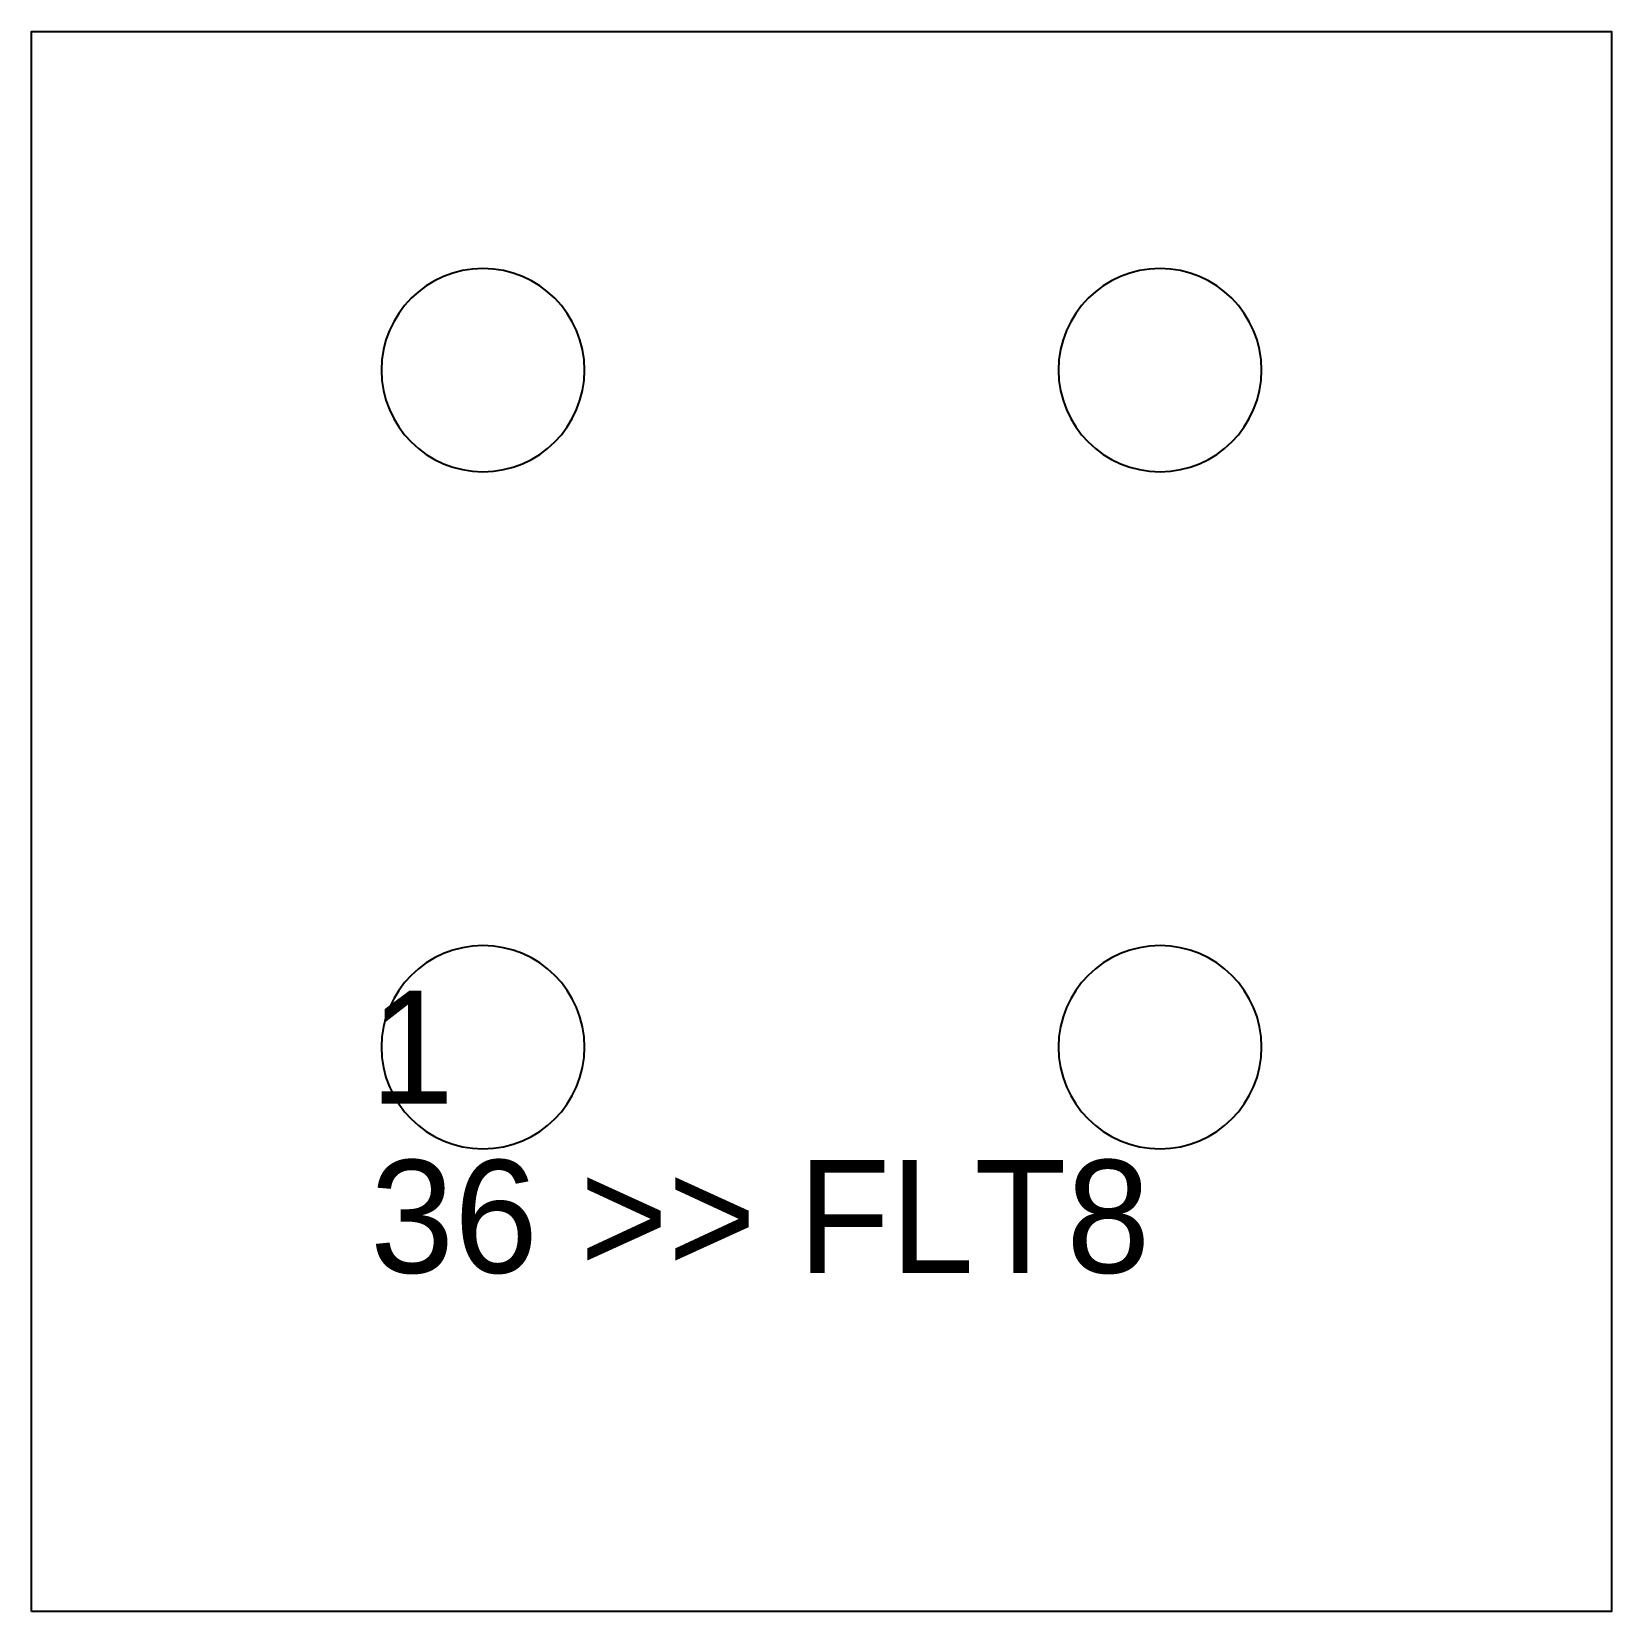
# Model space of a CAD drawing. Extents: x 0 to 140, y 0 to 140.
import ezdxf

# ---------------------------------------------------------------- set-up
doc = ezdxf.new("R2010")
doc.units = 0
for name, color, linetype in [('CUT', 7, 'CONTINUOUS'), ('HOLE', 7, 'CONTINUOUS'), ('SCRIBE', 3, 'CONTINUOUS'), ('TEXT', 7, 'CONTINUOUS')]:
    doc.layers.add(name, color=color, linetype=linetype)

msp = doc.modelspace()

# ---------------------------------------------------------------- linework, layer by layer
at = {"layer": 'CUT', "color": 7, "linetype": 'CONTINUOUS'}
msp.add_lwpolyline([(0, 0), (0, 140), (140, 140), (140, 0)], close=True, dxfattribs=at)
at = {"layer": 'HOLE', "color": 7, "linetype": 'CONTINUOUS'}
for points in [[(40, 119, 1), (40, 101, 1)], [(100, 119, 1), (100, 101, 1)], [(40, 59, 1), (40, 41, 1)], [(100, 59, 1), (100, 41, 1)]]:
    msp.add_lwpolyline(points, format="xyb", close=True, dxfattribs=at)

# ---------------------------------------------------------------- texts
at = {"layer": 'SCRIBE', "color": 3}
msp.add_text('1', height=10, dxfattribs=at).set_placement((30, 45))
at = {"layer": 'TEXT', "color": 7}
msp.add_text('36 >> FLT8', height=10, dxfattribs=at).set_placement((30, 30))

doc.saveas('drawing.dxf')
